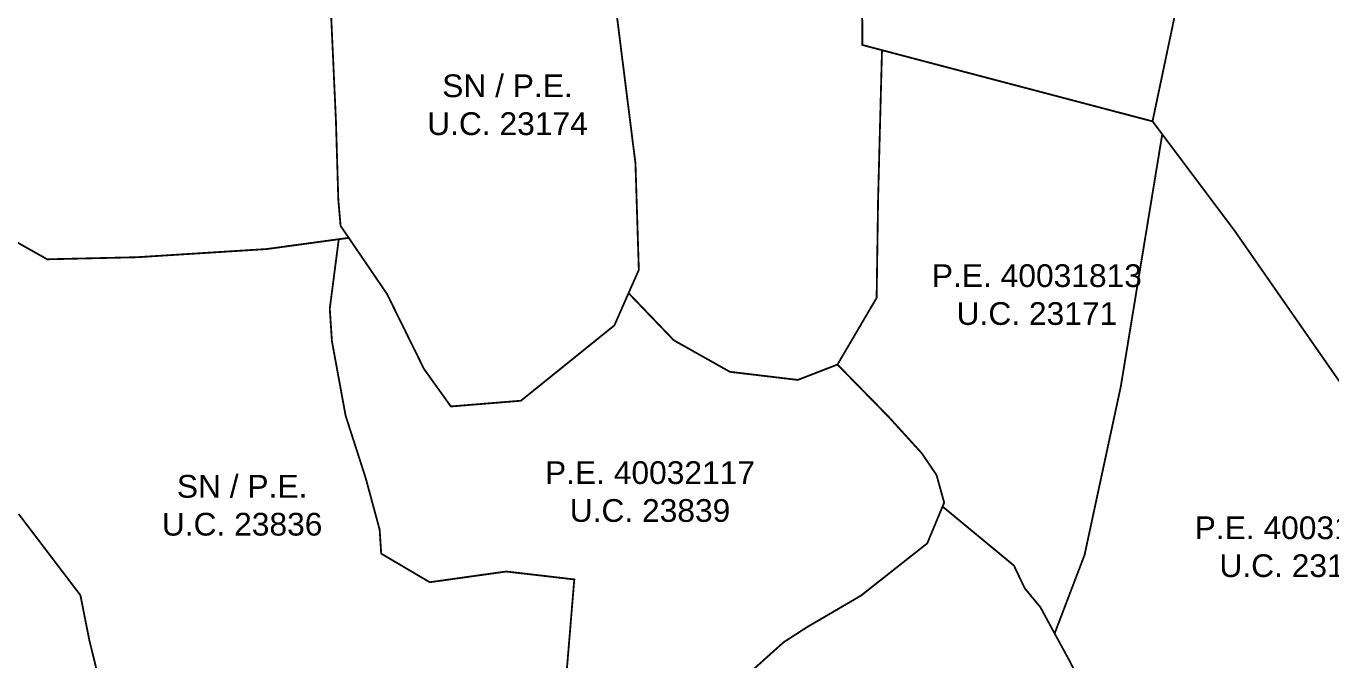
# Model space of a CAD drawing. Header units: metres. Extents: x 561401 to 594056, y 8460144 to 8508504.
# Drawn here: x 587018.2 to 587161.7, y 8499551.5 to 8499621.3 of the extents above; entities that cross this region are included whole.
import ezdxf

# ---------------------------------------------------------------- set-up
doc = ezdxf.new("R2010")
doc.units = ezdxf.units.M
for name, color, linetype in [('1.2. AFECTADOS BASE GRAFICA SUNARP', 150, 'Continuous'), ('1.2. BASE GRAFICA GORE', 76, 'Continuous'), ('1.2. BASE GRAFICA SUNARP', 150, 'Continuous'), ('1.3 ETIQUETA P.E. Y U.C.', 1, 'Continuous')]:
    doc.layers.add(name, color=color, linetype=linetype)
doc.styles.add('Arial', font='arial.ttf', dxfattribs={"height": 1})

msp = doc.modelspace()

# ---------------------------------------------------------------- linework, layer by layer
at = {"layer": '1.2. AFECTADOS BASE GRAFICA SUNARP', "color": 64, "linetype": 'Continuous', "lineweight": -3, "const_width": 0.2}
msp.add_lwpolyline([(587142.11, 8499610.79), (587143.18, 8499609.37), (587151.12, 8499598.78), (587169.54, 8499572.29), (587174.06, 8499577.39), (587177.06, 8499585.05), (587178.63, 8499603.87), (587181.99, 8499632.12), (587182.22, 8499635.61), (587155.72, 8499661.37), (587151.64, 8499656.12), (587148.03, 8499638.92), (587142.11, 8499610.79)], close=True, dxfattribs=at)
msp.add_lwpolyline([(587169.54, 8499572.29), (587151.12, 8499598.78), (587143.18, 8499609.37), (587138.62, 8499581.61), (587134.63, 8499563.07), (587131.34, 8499554.44), (587131.34, 8499554.44), (587133.03, 8499551.35), (587137.12, 8499543.24), (587141.53, 8499542.31), (587146.48, 8499541.97), (587152.12, 8499541.76), (587158.26, 8499540.61), (587163.33, 8499539.54)], dxfattribs=at)
at = {"layer": '1.2. BASE GRAFICA GORE', "color": 64, "linetype": 'Continuous', "lineweight": -3, "const_width": 0.2}
for points in [[(587109.88, 8499673.18), (587110.19, 8499619.99), (587110.19, 8499619.19), (587112.35, 8499618.62), (587142.11, 8499610.79), (587148.03, 8499638.92), (587151.64, 8499656.12), (587155.72, 8499661.37), (587155.79, 8499661.47), (587151.31, 8499666.65), (587129.59, 8499675.24), (587110, 8499686.39), (587109.88, 8499673.18)], [(587014.88, 8499615.51), (587015.32, 8499604.73), (587016.19, 8499598.05), (587020.52, 8499595.61), (587030.42, 8499595.84), (587044.68, 8499596.74), (587052.59, 8499597.82), (587053.69, 8499597.97), (587052.79, 8499599.29), (587052.54, 8499602.18), (587052.28, 8499610.82), (587051.71, 8499623.36), (587049.91, 8499638.08), (587046.59, 8499645.09), (587040.69, 8499656.65), (587030.17, 8499674.21), (587030.02, 8499674.85), (587011.63, 8499663.8), (586993.38, 8499654.35), (586991.48, 8499652.65), (587011.22, 8499627.7), (587014.75, 8499618.67), (587014.88, 8499615.51)]]:
    msp.add_lwpolyline(points, close=True, dxfattribs=at)
for points in [[(587077.52, 8499548.53), (587078.5, 8499560.39), (587071.01, 8499561.26), (587062.6, 8499560.08), (587057.26, 8499563.23), (587057.09, 8499565.86), (587055.56, 8499571.52), (587053.34, 8499578.42), (587051.84, 8499586.6), (587051.6, 8499590.17), (587052.59, 8499597.82), (587044.68, 8499596.74), (587030.42, 8499595.84), (587020.52, 8499595.61), (587016.19, 8499598.05)], [(587016.22, 8499514.08), (587021.1, 8499521.97), (587024.31, 8499529.85), (587025.52, 8499535.3), (587028.61, 8499546.18), (587027.69, 8499547.83), (587027.69, 8499547.85), (587026.14, 8499549.69), (587025.15, 8499553.7), (587024.17, 8499558.65), (587017.38, 8499567.58)], [(587017.38, 8499567.58), (587024.17, 8499558.65), (587025.15, 8499553.7), (587026.14, 8499549.69)]]:
    msp.add_lwpolyline(points, dxfattribs=at)
at = {"layer": '1.2. BASE GRAFICA SUNARP', "color": 64, "linetype": 'Continuous', "lineweight": -3, "const_width": 0.2}
for points in [[(587082.99, 8499623.94), (587085.23, 8499606.16), (587085.6, 8499594.44), (587084.47, 8499591.89), (587089.45, 8499586.7), (587095.62, 8499583.23), (587103.09, 8499582.34), (587107.45, 8499584.03), (587111.76, 8499591.37), (587111.92, 8499602.22), (587112.35, 8499618.62), (587110.19, 8499619.19), (587110.19, 8499619.99), (587109.88, 8499673.18), (587084.12, 8499673.06), (587082.99, 8499623.94)], [(587049.91, 8499638.08), (587051.71, 8499623.36), (587052.28, 8499610.82), (587052.54, 8499602.18), (587052.79, 8499599.29), (587053.69, 8499597.97), (587057.9, 8499591.79), (587061.96, 8499583.56), (587064.92, 8499579.42), (587072.63, 8499580.05), (587082.91, 8499588.34), (587084.47, 8499591.89), (587085.6, 8499594.44), (587085.23, 8499606.16), (587082.99, 8499623.94), (587072.58, 8499627.9), (587063.51, 8499632.03), (587049.91, 8499638.08)], [(587107.45, 8499584.03), (587113.05, 8499578.31), (587116.72, 8499574.28), (587118.35, 8499571.88), (587119.19, 8499568.84), (587119.01, 8499568.41), (587126.86, 8499561.92), (587128.07, 8499559.39), (587129.78, 8499557.33), (587131.34, 8499554.44), (587134.63, 8499563.07), (587138.62, 8499581.61), (587143.18, 8499609.37), (587142.11, 8499610.79), (587112.35, 8499618.62), (587111.92, 8499602.22), (587111.76, 8499591.37), (587107.45, 8499584.03)]]:
    msp.add_lwpolyline(points, close=True, dxfattribs=at)
msp.add_lwpolyline([(587094.52, 8499547.19), (587101.52, 8499553.47), (587104.07, 8499555.12), (587110.04, 8499558.61), (587117.33, 8499564.36), (587119.01, 8499568.41), (587119.19, 8499568.84), (587118.35, 8499571.88), (587116.72, 8499574.28), (587113.05, 8499578.31), (587107.45, 8499584.03), (587103.09, 8499582.34), (587095.62, 8499583.23), (587089.45, 8499586.7), (587084.47, 8499591.89), (587082.91, 8499588.34), (587072.63, 8499580.05), (587064.92, 8499579.42), (587061.96, 8499583.56), (587057.9, 8499591.79), (587053.69, 8499597.97), (587052.59, 8499597.82), (587051.6, 8499590.17), (587051.6, 8499590.17), (587051.84, 8499586.6), (587053.34, 8499578.42), (587055.56, 8499571.52), (587057.09, 8499565.86), (587057.26, 8499563.23), (587062.6, 8499560.08), (587071.01, 8499561.26), (587078.5, 8499560.39), (587077.52, 8499548.53)], dxfattribs=at)

# ---------------------------------------------------------------- texts
at = {"layer": '1.3 ETIQUETA P.E. Y U.C.', "color": 1, "char_height": 2.5, "attachment_point": 5, "style": 'Arial'}
for s, insert in [('SN / P.E.\\PU.C. 23174', (587071.15, 8499612.6)), ('P.E. 40031813\\PU.C. 23171', (587129.39, 8499591.71)), ('P.E. 40032117\\PU.C. 23839', (587086.83, 8499570.04)), ('SN / P.E.\\PU.C. 23836', (587041.96, 8499568.53)), ('P.E. 40031833\\PU.C. 23169', (587158.3, 8499563.97))]:
    msp.add_mtext(s, dxfattribs=dict(at, insert=insert))

doc.saveas('drawing.dxf')
